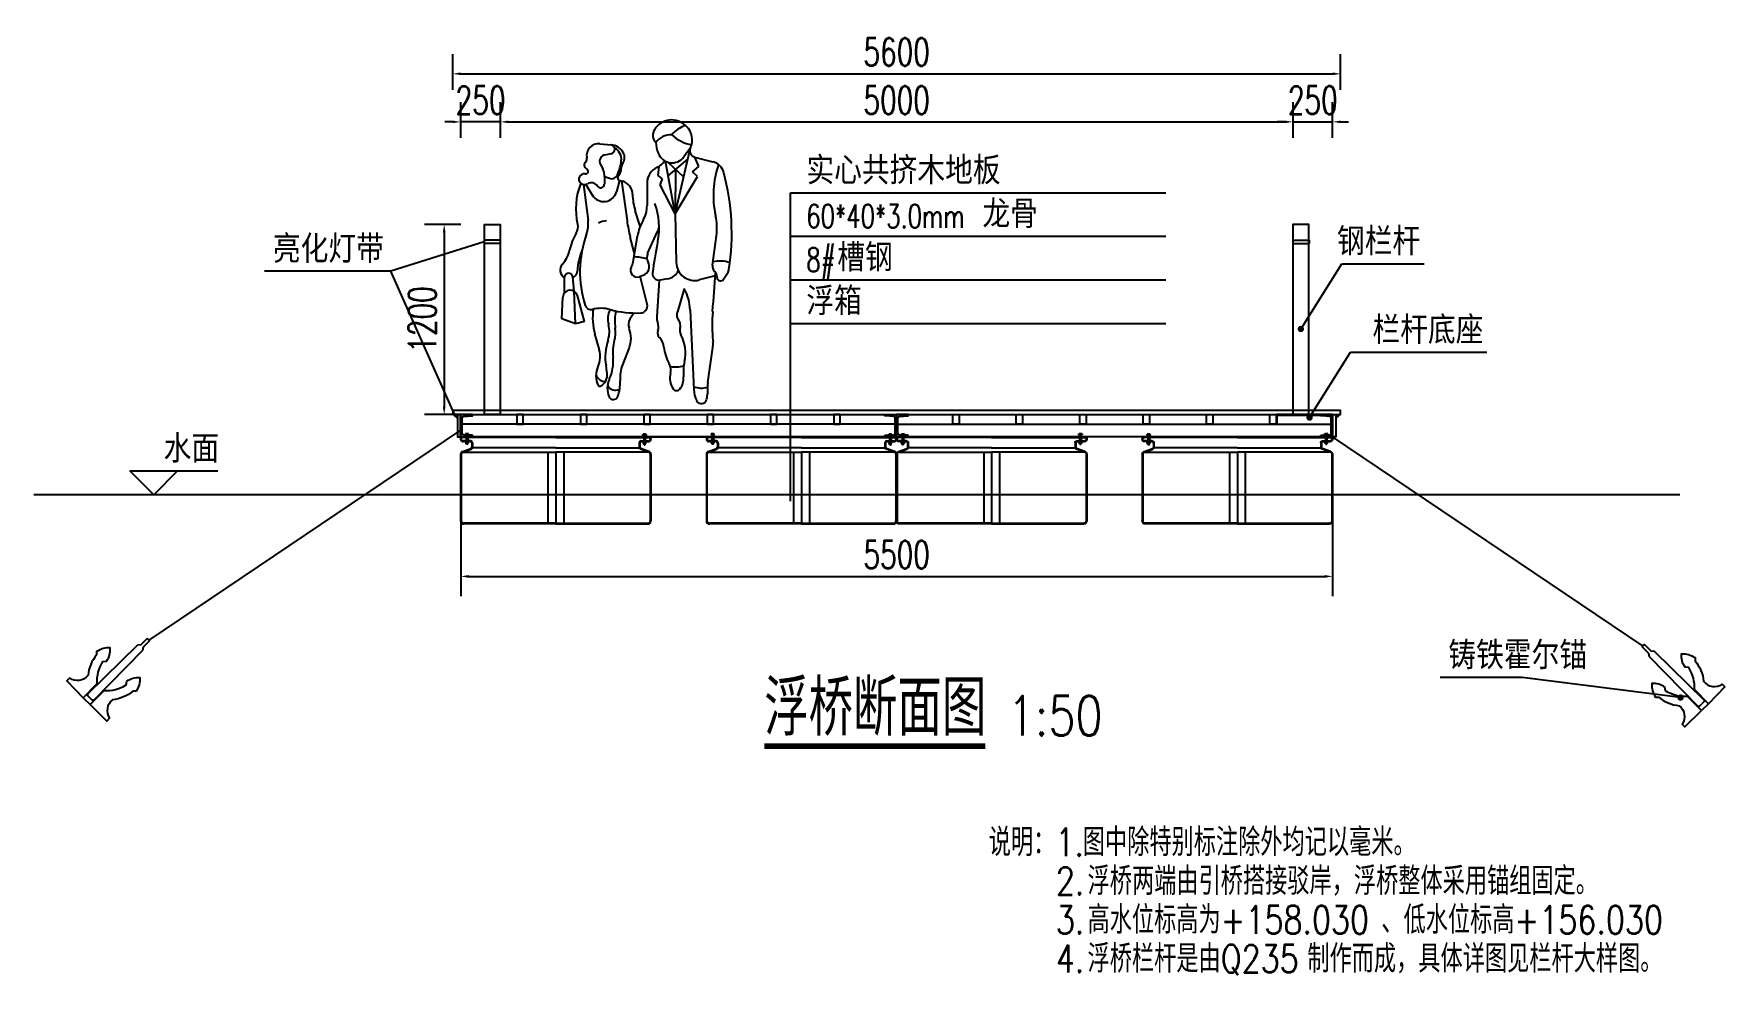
# Model space of a CAD drawing. Header units: millimetres. Extents: x -1471591 to 944464, y -468930 to 547002.
# Drawn here: x -842089 to -831420, y 156801 to 162742 of the extents above; entities that cross this region are included whole.
import ezdxf

# ---------------------------------------------------------------- set-up
doc = ezdxf.new("R2010")
doc.units = ezdxf.units.MM
doc.header["$LTSCALE"] = 10
doc.header["$PDMODE"] = 35
for name, color, linetype in [('DIM_ELEV', 3, 'Continuous'), ('DIM_LEAD', 3, 'Continuous'), ('DIM_SYMB', 3, 'Continuous'), ('L-WATER水景', 5, 'Continuous'), ('PUB_TEXT', 7, 'Continuous'), ('W-FLOAT_BOWL浮筒', 253, 'Continuous'), ('W-PLASTIC_RAILINGS塑木栏杆', 210, 'Continuous'), ('W-STEEL_FRAME钢架', 3, 'Continuous'), ('W-STEEL_KEEL钢龙骨', 5, 'Continuous'), ('W-WOOD_FLOOR木地板', 30, 'Continuous'), ('螺栓', 146, 'Continuous')]:
    doc.layers.add(name, color=color, linetype=linetype)
doc.styles.add('_TCH_DIM', font='SIMPLEX.shx', dxfattribs={"bigfont": 'hztxt.shx'})
doc.styles.add('ATTR', font='romans.shx', dxfattribs={"width": 0.8, "height": 0.7})
doc.styles.get("Standard").update_dxf_attribs({"font": 'simplex.shx', "width": 0.8, "bigfont": 'hztxt.shx'})
doc.styles.add('STANDARD_T3', font='simplex.shx', dxfattribs={"width": 0.7, "bigfont": 'hztxt.shx'})
doc.dimstyles.new('W&&50', dxfattribs={"dimtxt": 175, "dimasz": 50, "dimexe": 125, "dimexo": 150, "dimgap": 50, "dimtad": 1, "dimdec": 0, "dimzin": 0, "dimdsep": 46, "dimtxsty": 'STANDARD_T3', "dimcen": 0.09, "dimclrd": 1, "dimclre": 1, "dimclrt": 7, "dimazin": 2, "dimtfac": 1, "dimtdec": 0, "dimtix": 1, "dimtmove": 2, "dimatfit": 3, "dimfxl": 0, "dimtolj": 1, "dimtzin": 0, "dimarcsym": 0})

# ---------------------------------------------------------------- blocks, each defined once
blk = doc.blocks.new('*D20')
at = {"layer": 'Defpoints', "color": 0, "transparency": 16777216}
for p in [(-833846, 162489), (-839446, 160339), (-833846, 160339)]:
    blk.add_point(p, dxfattribs=at)
at = {"layer": 'W-PLASTIC_RAILINGS塑木栏杆', "color": 1, "lineweight": -2, "transparency": 16777216}
for p, q in [((-839446, 162389), (-839446, 162614)), ((-833846, 162389), (-833846, 162614)), ((-839396, 162489), (-833896, 162489))]:
    blk.add_line(p, q, dxfattribs=at)
at = {"layer": 'W-PLASTIC_RAILINGS塑木栏杆', "color": 1, "transparency": 16777216}
for points in [[(-839396, 162498), (-839396, 162481), (-839446, 162489)], [(-833896, 162498), (-833896, 162481), (-833846, 162489)]]:
    blk.add_solid(points, dxfattribs=at)
at = {"layer": 'W-PLASTIC_RAILINGS塑木栏杆', "color": 7, "transparency": 16777216, "insert": (-836646, 162627), "char_height": 175, "attachment_point": 5, "style": 'STANDARD_T3'}
blk.add_mtext('\\A1;5600', dxfattribs=at)
blk = doc.blocks.new('PR49')
for p, q in [((-336, 664), (-264, 656)), ((-301, 594), (-263, 601)), ((144, 217), (83, 552)), ((98, 546), (198, 452)), ((99, 460), (225, 566)), ((108, 620), (108, 620)), ((144, 217), (237, 620)), ((242, 638), (199, 580)), ((268, 579), (384, 548)), ((294, 519), (270, 578)), ((-332, 534), (-316, 501)), ((-305, 453), (-306, 407)), ((-305, 455), (-274, 444)), ((35, 462), (43, 519)), ((64, 440), (35, 462)), ((49, 401), (64, 440)), ((147, 500), (144, 217)), ((144, 217), (286, 455)), ((255, 484), (294, 519)), ((286, 455), (255, 484)), ((-439, 404), (-410, 176)), ((-425, 405), (-383, 335)), ((-210, 430), (-230, 357)), ((-208, 430), (-192, 425)), ((-198, 427), (-162, 174)), ((-35, 415), (-35, 270)), ((144, 217), (49, 401)), ((-78, 139), (-110, 236)), ((144, 217), (151, -92)), ((-115, -36), (-142, 69)), ((-124, -89), (-96, 76)), ((-31, -35), (32, 104)), ((382, -110), (406, 78)), ((-561, -287), (-560, -187)), ((-498, -275), (-508, -184)), ((-84, -182), (-60, -174)), ((-34, -358), (-79, -180)), ((42, -204), (27, -436)), ((95, -196), (48, -204)), ((399, -177), (297, -203)), ((452, -199), (477, -160)), ((-577, -451), (-570, -312)), ((-490, -483), (-498, -275)), ((-432, -468), (-478, -302)), ((202, -259), (158, -406)), ((-120, -414), (-145, -454)), ((239, -395), (262, -901)), ((-490, -483), (-577, -451)), ((-432, -468), (-490, -483)), ((-338, -649), (-367, -547)), ((-190, -743), (-149, -639)), ((352, -857), (384, -633))]:
    blk.add_line(p, q)
for centre, radius, start, end in [((122, 687), 128, 44.0652, 149.6605), ((252, 620), 164, 104.5278, 142.3965), ((259, 819), 62, 224.0652, 227.2955), ((138, 689), 115, 333.7022, 47.2955), ((-344, 589), 75.2, 83.6899, 192.5675), ((-268, 628), 28, 279.5645, 83.6899), ((-269, 564), 92.7, 25.3538, 87.5065), ((70, 717), 67.7, 149.6605, 223.0914), ((111, 613), 107, 83.7984, 147.4479), ((272, 692), 252, 184.6555, 200.4538), ((302, 918), 267, 227.8947, 258.5683), ((-407, 529), 27.5, 132.2027, 243.7817), ((-442, 568), 25, 312.2027, 12.5675), ((-294, 552), 42.6, 99.5645, 206.2318), ((-279, 565), 80.8, 353.6823, 61.5851), ((-511, 591), 314, 336.6577, 353.6823), ((-245, 575), 67, 321.7671, 25.3538), ((0, 593), 84.9, 291.7508, 333.652), ((124, 636), 93.8, 200.4538, 323.4399), ((279, 619), 41.9, 153.7022, 255.186), ((360, 455), 96.9, 15.2134, 75.1861), ((-434, 438), 34.8, 81.608, 302.5532), ((-426, 489), 16.4, 261.608, 63.7817), ((-408, 456), 103, 358.6484, 26.2318), ((-260, 482), 40.9, 250.6513, 336.6577), ((-203, 448), 19.4, 134.4068, 254.887), ((-256, 503), 56.9, 314.4068, 6.0349), ((-166, 512), 33.6, 141.7671, 186.0349), ((71, 415), 106, 111.7508, 179.9447), ((983, 335), 596, 160.857, 192.412), ((-961, 95), 1465, 350.9257, 15.2134), ((-50, 249), 438, 158.1997, 192.9045), ((-390, 370), 45.8, 31.4991, 122.5532), ((-311, 379), 83.6, 211.0972, 344.735), ((-331, 407), 24.3, 211.4991, 358.6484), ((-214, 341), 87.1, 0.5488, 75.1585), ((229, 345), 356, 180.5488, 197.9376), ((-223, 270), 188, 329.9585, 359.9447), ((-412, 130), 454, 348.7716, 19.7919), ((-550, 134), 75.9, 328.4972, 12.9045), ((-595, 153), 186, 340.1872, 7.1638), ((-298, 91), 81, 86.7645, 124.0677), ((819, 311), 991, 187.9737, 194.1746), ((198, 27), 298, 149.9584, 170.4643), ((-145, 183), 194, 335.8818, 345.625), ((33, 126), 377, 352.6343, 12.412), ((-203, -78), 331, 148.4972, 168.8363), ((247, -151), 709, 160.1872, 197.583), ((1942, -385), 1955, 167.6185, 173.3371), ((-330, 114), 371, 347.6185, 348.7716), ((-533, -141), 55.1, 137.1431, 241.2442), ((-708, 21), 183, 317.1431, 348.8363), ((-94, -165), 385, 157.3655, 176.8421), ((-243, -69), 121, 332.8936, 350.4643), ((-110, -265), 208, 68.8367, 92.4822), ((-79, -118), 58.6, 289.8502, 28.9638), ((26, -60), 61.5, 155.8818, 208.9638), ((268, -90), 117, 181.3615, 284.4306), ((430, -279), 196, 71.3422, 103.2095), ((-534, -187), 26, 6.4647, 179.4259), ((-533, -141), 55.1, 298.0249, 356.8421), ((-98, -143), 42.1, 152.8936, 289.8502), ((41, -163), 41.7, 173.3371, 278.8716), ((81, -106), 91.8, 278.8716, 335.5887), ((432, -116), 50.3, 172.6343, 223.0488), ((-9255, 433), 9673, 355.0369, 356.503), ((353, -190), 58.4, 2.1035, 43.0489), ((433, -187), 22.5, 182.1034, 327.9033), ((422, -125), 65.2, 327.9033, 350.9257), ((-523, -315), 46.9, 15.261, 176.8765), ((-70, -405), 309, 1.902, 28.2691), ((-392, -353), 38.6, 197.583, 283.766), ((-329, -609), 225, 74.7969, 103.766), ((-1, -444), 380, 171.7882, 195.6622), ((-148, -451), 136, 154.2789, 195.7186), ((-107, 210), 624, 254.7968, 272.9699), ((102, -467), 342, 168.8051, 187.1744), ((-77, -369), 44.4, 272.9699, 14.1746), ((220, -425), 65.5, 163.1817, 215.0522), ((1371, -489), 992, 175.037, 186.2271), ((-436, -532), 162, 340.5028, 15.7186), ((-448, -537), 212, 345.8671, 7.1745), ((-90, -487), 63.9, 148.4244, 202.0211), ((-309, -576), 172, 338.4745, 22.0211), ((120, -442), 92.9, 176.315, 200.2948), ((73, -541), 41.3, 162.1957, 223.8974), ((-44, -503), 81.9, 342.1957, 20.2948), ((124, -493), 52.9, 346.1648, 35.0522), ((240, -521), 66.8, 166.1648, 207.7697), ((20, -693), 321, 160.5028, 190.2916), ((63, -665), 316, 165.867, 185.8852), ((-32, -642), 105, 5.8865, 43.8974), ((339, -604), 268, 185.8865, 209.7457), ((-42, -670), 252, 347.8867, 27.7697), ((240, -613), 145, 351.8658, 6.2271), ((-487, -690), 154, 335.5877, 15.6622), ((-1205, -916), 924, 7.4342, 10.2917), ((-507, -724), 257, 334.5018, 5.8852), ((33, -831), 240, 158.4745, 183.5381), ((37, -776), 79.6, 344.9715, 29.7457), ((147, -559), 198, 260.3463, 285.4326), ((542, -795), 346, 167.8867, 184.1323), ((-217, -813), 143, 155.5877, 205.9534), ((-284, -767), 87.5, 210.8432, 258.2488), ((-370, -807), 81.8, 297.4012, 7.4342), ((-153, -893), 135, 154.5018, 203.5806), ((-446, -860), 240, 339.1792, 3.5381), ((230, -828), 120, 164.9715, 214.633), ((84, -828), 114, 322.4055, 4.1323), ((444, -870), 93.5, 171.8658, 185.4856), ((-337, -871), 9.31, 205.9534, 297.4012), ((-235, -849), 56.8, 205.4056, 296.7841), ((-249, -935), 29.5, 203.5806, 339.1792), ((153, -881), 26.4, 214.633, 322.4055), ((312, -766), 126, 246.2224, 288.2358), ((435, -893), 173, 182.6261, 207.1679), ((311, -957), 34.1, 207.1679, 345.4585), ((104, -903), 248, 345.4585, 5.4856)]:
    blk.add_arc(centre, radius, start, end)
at = {"style": 'ATTR', "width": 0.8, "flags": 9}
blk.add_attdef('ESTCODE', (-100, -946), '', height=18.2, dxfattribs=at)
blk = doc.blocks.new('*D21')
at = {"layer": 'Defpoints', "color": 0, "transparency": 16777216}
for p in [(-834146, 162186), (-839146, 161539), (-834146, 161539)]:
    blk.add_point(p, dxfattribs=at)
at = {"layer": 'W-PLASTIC_RAILINGS塑木栏杆', "color": 1, "lineweight": -2, "transparency": 16777216}
for p, q in [((-839146, 162086), (-839146, 162311)), ((-834146, 162086), (-834146, 162311)), ((-839096, 162186), (-834196, 162186))]:
    blk.add_line(p, q, dxfattribs=at)
at = {"layer": 'W-PLASTIC_RAILINGS塑木栏杆', "color": 1, "transparency": 16777216}
for points in [[(-839096, 162194), (-839096, 162178), (-839146, 162186)], [(-834196, 162194), (-834196, 162178), (-834146, 162186)]]:
    blk.add_solid(points, dxfattribs=at)
at = {"layer": 'W-PLASTIC_RAILINGS塑木栏杆', "color": 7, "transparency": 16777216, "insert": (-836646, 162323), "char_height": 175, "attachment_point": 5, "style": 'STANDARD_T3'}
blk.add_mtext('\\A1;5000', dxfattribs=at)
blk = doc.blocks.new('*D22')
at = {"layer": 'Defpoints', "color": 0, "transparency": 16777216}
for p in [(-839396, 162186), (-839146, 161539), (-839396, 160339)]:
    blk.add_point(p, dxfattribs=at)
at = {"layer": 'W-PLASTIC_RAILINGS塑木栏杆', "color": 1, "lineweight": -2, "transparency": 16777216}
for p, q in [((-839396, 162086), (-839396, 162311)), ((-839146, 162086), (-839146, 162311)), ((-839446, 162186), (-839496, 162186)), ((-839146, 162186), (-839396, 162186)), ((-839096, 162186), (-839046, 162186))]:
    blk.add_line(p, q, dxfattribs=at)
at = {"layer": 'W-PLASTIC_RAILINGS塑木栏杆', "color": 1, "transparency": 16777216}
for points in [[(-839446, 162194), (-839446, 162178), (-839396, 162186)], [(-839096, 162194), (-839096, 162178), (-839146, 162186)]]:
    blk.add_solid(points, dxfattribs=at)
at = {"layer": 'W-PLASTIC_RAILINGS塑木栏杆', "color": 7, "transparency": 16777216, "insert": (-839271, 162323), "char_height": 175, "attachment_point": 5, "style": 'STANDARD_T3'}
blk.add_mtext('\\A1;250', dxfattribs=at)
blk = doc.blocks.new('*D23')
at = {"layer": 'Defpoints', "color": 0, "transparency": 16777216}
for p in [(-833896, 162186), (-834146, 161539), (-833896, 160199)]:
    blk.add_point(p, dxfattribs=at)
at = {"layer": 'W-PLASTIC_RAILINGS塑木栏杆', "color": 1, "lineweight": -2, "transparency": 16777216}
for p, q in [((-834146, 162086), (-834146, 162311)), ((-833896, 162086), (-833896, 162311)), ((-834196, 162186), (-834246, 162186)), ((-834146, 162186), (-833896, 162186)), ((-833846, 162186), (-833796, 162186))]:
    blk.add_line(p, q, dxfattribs=at)
at = {"layer": 'W-PLASTIC_RAILINGS塑木栏杆', "color": 1, "transparency": 16777216}
for points in [[(-834196, 162194), (-834196, 162178), (-834146, 162186)], [(-833846, 162194), (-833846, 162178), (-833896, 162186)]]:
    blk.add_solid(points, dxfattribs=at)
at = {"layer": 'W-PLASTIC_RAILINGS塑木栏杆', "color": 7, "transparency": 16777216, "insert": (-834021, 162323), "char_height": 175, "attachment_point": 5, "style": 'STANDARD_T3'}
blk.add_mtext('\\A1;250', dxfattribs=at)
blk = doc.blocks.new('*D24')
at = {"layer": 'Defpoints', "color": 0, "transparency": 16777216}
for p in [(-839396, 160199), (-833896, 160199), (-833896, 159318)]:
    blk.add_point(p, dxfattribs=at)
at = {"layer": 'W-STEEL_FRAME钢架', "color": 1, "lineweight": -2, "transparency": 16777216}
for p, q in [((-839396, 160049), (-839396, 159193)), ((-833896, 160049), (-833896, 159193)), ((-839346, 159318), (-833946, 159318))]:
    blk.add_line(p, q, dxfattribs=at)
at = {"layer": 'W-STEEL_FRAME钢架', "color": 1, "transparency": 16777216}
for points in [[(-839346, 159326), (-839346, 159309), (-839396, 159318)], [(-833946, 159326), (-833946, 159309), (-833896, 159318)]]:
    blk.add_solid(points, dxfattribs=at)
at = {"layer": 'W-STEEL_FRAME钢架', "color": 7, "transparency": 16777216, "insert": (-836646, 159455), "char_height": 175, "attachment_point": 5, "style": 'STANDARD_T3'}
blk.add_mtext('\\A1;5500', dxfattribs=at)
blk = doc.blocks.new('*U16')
at = {"layer": 'W-STEEL_KEEL钢龙骨'}
blk.add_lwpolyline([(-20, -30), (20, -30), (20, 30), (-20, 30)], close=True, dxfattribs=at)
blk = doc.blocks.new('*U17')
at = {"layer": 'W-STEEL_FRAME钢架', "color": 0, "linetype": 'ByBlock', "lineweight": -2}
for p in [(0, 0), (400, 0), (800, 0), (1200, 0), (1600, 0), (2000, 0)]:
    blk.add_blockref('*U16', p, dxfattribs=at)
blk = doc.blocks.new('*U18')
at = {"layer": 'W-STEEL_KEEL钢龙骨'}
blk.add_lwpolyline([(-20, -30), (20, -30), (20, 30), (-20, 30)], close=True, dxfattribs=at)
blk = doc.blocks.new('*U19')
at = {"layer": 'W-STEEL_FRAME钢架', "color": 0, "linetype": 'ByBlock', "lineweight": -2}
for p in [(0, 0), (400, 0), (800, 0), (1200, 0), (1600, 0), (2000, 0)]:
    blk.add_blockref('*U18', p, dxfattribs=at)
blk = doc.blocks.new('*D73')
at = {"color": 1, "lineweight": -2, "transparency": 16777216}
for p, q in [((-839396, 161539), (-839625, 161539)), ((-839500, 161489), (-839500, 160389)), ((-839396, 160339), (-839625, 160339))]:
    blk.add_line(p, q, dxfattribs=at)
at = {"color": 1, "transparency": 16777216}
for points in [[(-839509, 161489), (-839492, 161489), (-839500, 161539)], [(-839509, 160389), (-839492, 160389), (-839500, 160339)]]:
    blk.add_solid(points, dxfattribs=at)
at = {"layer": 'Defpoints', "color": 0, "transparency": 16777216}
for p in [(-839246, 161539), (-839500, 160339), (-839246, 160339)]:
    blk.add_point(p, dxfattribs=at)
at = {"color": 7, "transparency": 16777216, "insert": (-839638, 160939), "char_height": 175, "attachment_point": 5, "rotation": 90, "style": 'STANDARD_T3'}
blk.add_mtext('\\A1;1200', dxfattribs=at)
blk = doc.blocks.new('螺栓')
at = {"layer": '螺栓'}
for p, q in [((-10, 56), (-9, 57)), ((-10, 56), (-10, 50)), ((9, 57), (-9, 57)), ((10, 56), (9, 57)), ((10, 51), (10, 56)), ((-3, -9), (-5, -7))]:
    blk.add_line(p, q, dxfattribs=at)
for points in [[(-10, 51), (10, 51), (10, 50), (-10, 50)], [(10, 8), (-10, 8)], [(-10, 6), (-10, 8)], [(10, 6), (-10, 6)], [(8, 51), (-8, 51)], [(8, 6), (8, 0), (-8, 0), (-8, 6)], [(-7, 57), (7, 57)], [(-5, 57), (-5, 51)], [(-5, 51), (-5, 8)], [(-5, 0), (-5, 6)], [(-5, -7), (-5, 0)], [(-3, 51), (-3, 8)], [(-3, -9), (-3, 0)], [(3, 51), (3, 8)], [(3, -9), (3, 0)], [(5, 51), (5, 57)], [(5, 51), (5, 8)], [(5, 6), (5, 0)], [(5, -7), (5, 0)], [(10, 8), (10, 6)], [(3, -9), (-3, -9)], [(3, -9), (5, -7)]]:
    blk.add_lwpolyline(points, dxfattribs=at)
for points in [[(-7, 57), (-7, 57), (-6, 57), (-5, 57)], [(-5, 57), (-2, 56), (2, 56), (5, 57)], [(5, 57), (6, 57), (7, 57), (7, 57)]]:
    blk.add_open_spline(points, degree=3, dxfattribs=at)
blk = doc.blocks.new('*U803')
at = {"layer": 'W-FLOAT_BOWL浮筒'}
for p, q in [((-600, 265), (-600, 250)), ((0, 265), (-600, 265)), ((0, 261), (-586, 261)), ((-538, 239), (-586, 239)), ((-538, 235), (-585, 235)), ((-530, 227), (-530, 199)), ((-526, 227), (-526, 199)), ((0, 265), (600, 265)), ((0, 261), (586, 261)), ((526, 227), (526, 199)), ((530, 227), (530, 199)), ((538, 239), (586, 239)), ((538, 235), (585, 235)), ((600, 265), (600, 250)), ((-600, 154), (-600, -266)), ((-596, 155), (-596, -266)), ((-591, 167), (0, 167)), ((-587, 173), (-535, 191)), ((-586, 169), (-534, 187)), ((0, 196), (-526, 196)), ((-50, 167), (-50, -281)), ((0, 196), (526, 196)), ((591, 167), (0, 167)), ((0, 167), (0, -281)), ((0, 167), (0, -281)), ((50, 167), (50, -281)), ((586, 169), (534, 187)), ((587, 173), (535, 191)), ((596, 155), (596, -266)), ((600, 154), (600, -266)), ((0, -281), (-581, -281)), ((0, -285), (-581, -285)), ((0, -281), (581, -281)), ((0, -285), (581, -285))]:
    blk.add_line(p, q, dxfattribs=at)
for points in [[(-600, 265), (-530, 265)], [(-600, 265), (-530, 265)], [(600, 265), (530, 265)], [(600, 265), (530, 265)]]:
    blk.add_lwpolyline(points, dxfattribs=at)
for centre, radius, start, end in [((-585, 250), 15, 180, 270), ((-586, 250), 11, 90, 270), ((-538, 227), 12, 0, 90), ((-538, 227), 8, 0, 90), ((538, 227), 12, 90, 180), ((538, 227), 8, 90, 180), ((585, 250), 15, 270, 0), ((586, 250), 11, 270, 90), ((-580, 154), 20, 109.1798, 180), ((-581, 155), 15, 109.1798, 180), ((-538, 199), 8, 289.1798, 0), ((-538, 199), 12, 289.1798, 0), ((538, 199), 12, 180, 250.8202), ((538, 199), 8, 180, 250.8202), ((581, 155), 15, 0, 70.8202), ((580, 154), 20, 0, 70.8202), ((-581, -266), 19, 180, 270), ((-581, -266), 15, 180, 270), ((581, -266), 15, 270, 0), ((581, -266), 19, 270, 0)]:
    blk.add_arc(centre, radius, start, end, dxfattribs=at)
blk.add_blockref('螺栓', (-560, 227))
at = {"xscale": -1}
blk.add_blockref('螺栓', (560, 224), dxfattribs=at)
blk = doc.blocks.new('*U804')
at = {"color": 0, "linetype": 'ByBlock', "lineweight": -2}
for p in [(0, 0), (1550, 0)]:
    blk.add_blockref('*U803', p, dxfattribs=at)
blk = doc.blocks.new('*U805')
at = {"layer": 'W-FLOAT_BOWL浮筒'}
for p, q in [((-600, 265), (-600, 250)), ((0, 265), (-600, 265)), ((0, 261), (-586, 261)), ((-538, 239), (-586, 239)), ((-538, 235), (-585, 235)), ((-530, 227), (-530, 199)), ((-526, 227), (-526, 199)), ((0, 265), (600, 265)), ((0, 261), (586, 261)), ((526, 227), (526, 199)), ((530, 227), (530, 199)), ((538, 239), (586, 239)), ((538, 235), (585, 235)), ((600, 265), (600, 250)), ((-600, 154), (-600, -266)), ((-596, 155), (-596, -266)), ((-591, 167), (0, 167)), ((-587, 173), (-535, 191)), ((-586, 169), (-534, 187)), ((0, 196), (-526, 196)), ((-50, 167), (-50, -281)), ((0, 196), (526, 196)), ((591, 167), (0, 167)), ((0, 167), (0, -281)), ((0, 167), (0, -281)), ((50, 167), (50, -281)), ((586, 169), (534, 187)), ((587, 173), (535, 191)), ((596, 155), (596, -266)), ((600, 154), (600, -266)), ((0, -281), (-581, -281)), ((0, -285), (-581, -285)), ((0, -281), (581, -281)), ((0, -285), (581, -285))]:
    blk.add_line(p, q, dxfattribs=at)
for points in [[(-600, 265), (-530, 265)], [(-600, 265), (-530, 265)], [(600, 265), (530, 265)], [(600, 265), (530, 265)]]:
    blk.add_lwpolyline(points, dxfattribs=at)
for centre, radius, start, end in [((-585, 250), 15, 180, 270), ((-586, 250), 11, 90, 270), ((-538, 227), 12, 0, 90), ((-538, 227), 8, 0, 90), ((538, 227), 12, 90, 180), ((538, 227), 8, 90, 180), ((585, 250), 15, 270, 0), ((586, 250), 11, 270, 90), ((-580, 154), 20, 109.1798, 180), ((-581, 155), 15, 109.1798, 180), ((-538, 199), 8, 289.1798, 0), ((-538, 199), 12, 289.1798, 0), ((538, 199), 12, 180, 250.8202), ((538, 199), 8, 180, 250.8202), ((581, 155), 15, 0, 70.8202), ((580, 154), 20, 0, 70.8202), ((-581, -266), 19, 180, 270), ((-581, -266), 15, 180, 270), ((581, -266), 15, 270, 0), ((581, -266), 19, 270, 0)]:
    blk.add_arc(centre, radius, start, end, dxfattribs=at)
blk.add_blockref('螺栓', (-560, 227))
at = {"xscale": -1}
blk.add_blockref('螺栓', (560, 224), dxfattribs=at)
blk = doc.blocks.new('*U806')
at = {"color": 0, "linetype": 'ByBlock', "lineweight": -2}
for p in [(0, 0), (1550, 0)]:
    blk.add_blockref('*U805', p, dxfattribs=at)
blk = doc.blocks.new('$matou$00000106')
blk.add_line((-31, -275, 0), (31, -275, 0))
at = {"elevation": 0}
for points in [[(1, 275), (-10, 275), (-10, 219), (-23, 201), (-27, -239), (-21, -245), (0, -245)], [(0, 275), (11, 275), (11, 219), (24, 201), (28, -239), (21, -245), (0, -245)]]:
    blk.add_lwpolyline(points, dxfattribs=at)
for points in [[(-31, -275), (-31, -149, -0.158691), (-104, -26), (-90, -7, 0.186687), (-133, 68, 0.169045), (-176, -9), (-162, -23, 0.1524), (-109, -153, -0.391481), (-179, -249), (-179, -273), (-31, -275)], [(31, -275), (31, -149, 0.158691), (104, -26), (90, -7, -0.186687), (133, 68, -0.169045), (176, -9), (162, -23, -0.1524), (109, -153, 0.391481), (179, -249), (179, -273), (31, -275)]]:
    blk.add_lwpolyline(points, format="xyb", dxfattribs=at)

msp = doc.modelspace()

# ---------------------------------------------------------------- linework, layer by layer
for points in [[(-839246.5, 161438.7), (-839248.9, 161438.7), (-839248.9, 161418.7), (-839246.5, 161418.7)], [(-834046.5, 161438.7), (-834044, 161438.7), (-834044, 161418.7), (-834046.5, 161418.7)]]:
    msp.add_lwpolyline(points, close=True)
at = {"layer": 'DIM_ELEV'}
for p, q in [((-841332.2, 159833.1), (-841482.2, 159983.1)), ((-841482.2, 159983.1), (-840927.1, 159983.1)), ((-841332.2, 159833.1), (-841182.2, 159983.1))]:
    msp.add_line(p, q, dxfattribs=at)
at = {"layer": 'DIM_LEAD'}
for p, q in [((-839247.7, 161428.7), (-839837.6, 161243.5)), ((-839837.6, 161243.5), (-840633.2, 161243.5)), ((-839429.2, 160326.3), (-839837.6, 161243.5)), ((-834096.5, 160878.9), (-833837.4, 161290.8)), ((-833837.4, 161290.8), (-833318.4, 161290.8)), ((-834041.6, 160320.3), (-833782.5, 160732.2)), ((-833782.5, 160732.2), (-832922.7, 160732.2)), ((-832699.5, 158679.5), (-833218.5, 158679.5)), ((-831701.4, 158553.2), (-832699.5, 158679.5))]:
    msp.add_line(p, q, dxfattribs=at)
at = {"layer": 'DIM_LEAD', "const_width": 20}
for points in [[(-834101.8, 160870.5, 1), (-834091.2, 160887.4, 1)], [(-834046.9, 160311.8, 1), (-834036.2, 160328.8, 1)], [(-831691.5, 158552, 1), (-831711.3, 158554.5, 1)]]:
    msp.add_lwpolyline(points, format="xyb", close=True, dxfattribs=at)
at = {"layer": 'DIM_SYMB'}
for p, q in [((-837315.3, 160914.5), (-837315.3, 161738.8)), ((-837315.3, 161738.8), (-834948.7, 161738.8)), ((-837315.3, 161464), (-834948.7, 161464)), ((-837315.3, 161189.3), (-834948.7, 161189.3)), ((-837315.3, 159791.5), (-837315.3, 160914.5)), ((-837315.3, 160914.5), (-834948.7, 160914.5))]:
    msp.add_line(p, q, dxfattribs=at)
at = {"layer": 'DIM_SYMB', "const_width": 35}
msp.add_lwpolyline([(-837481.2, 158246), (-836086.2, 158246)], dxfattribs=at)
at = {"layer": 'L-WATER水景'}
msp.add_line((-831705.8, 159833.1), (-842088.8, 159833.1), dxfattribs=at)
at = {"layer": 'W-PLASTIC_RAILINGS塑木栏杆'}
for p, q in [((-839146.5, 161438.7), (-839246.5, 161438.7)), ((-834146.5, 161438.7), (-834046.5, 161438.7)), ((-839146.5, 161418.7), (-839246.5, 161418.7)), ((-834146.5, 161418.7), (-834046.5, 161418.7)), ((-839396.6, 160241), (-841363.4, 158915.5, 0)), ((-833906.1, 160203.2), (-831939.2, 158877.7, 0))]:
    msp.add_line(p, q, dxfattribs=at)
for points in [[(-839146.5, 160339.1), (-839246.5, 160339.1), (-839246.5, 161538.7), (-839146.5, 161538.7)], [(-834146.5, 160339.1), (-834046.5, 160339.1), (-834046.5, 161538.7), (-834146.5, 161538.7)], [(-839041.4, 160279.1), (-839396.5, 160279.1), (-839396.5, 160339.1), (-839041.4, 160339.1)], [(-834251.6, 160285), (-834245.4, 160284.9), (-834246.3, 160334.1), (-833901.9, 160334.3), (-833901.8, 160283.7), (-833896.5, 160283.7), (-833896.5, 160339.1), (-834251.6, 160339.1)]]:
    msp.add_lwpolyline(points, close=True, dxfattribs=at)
at = {"layer": 'W-STEEL_FRAME钢架'}
msp.add_lwpolyline([(-839396.5, 160339.1), (-833896.5, 160339.1), (-833896.5, 160199.1), (-839396.5, 160199.1)], close=True, dxfattribs=at)
for points in [[(-839321.2, 160339.1), (-839396.5, 160339.1), (-839396.5, 160199.1), (-839321.2, 160199.1), (-839321.2, 160202.9, 0.3988949), (-839326.2, 160208.1), (-839379.4, 160210.9, -0.3988949), (-839387.7, 160219.7), (-839387.7, 160318.5, -0.3988949), (-839379.4, 160327.3), (-839326.2, 160330.1, 0.3988949), (-839321.2, 160335.3)], [(-836721.7, 160339.1), (-836646.5, 160339.1), (-836646.5, 160199.1), (-836721.7, 160199.1), (-836721.7, 160202.9, -0.3988949), (-836716.8, 160208.1), (-836663.5, 160210.9, 0.3988949), (-836655.2, 160219.7), (-836655.2, 160318.5, 0.3988949), (-836663.5, 160327.3), (-836716.8, 160330.1, -0.3988949), (-836721.7, 160335.3)], [(-836571.2, 160339.1), (-836646.5, 160339.1), (-836646.5, 160199.1), (-836571.2, 160199.1), (-836571.2, 160202.9, 0.3988949), (-836576.2, 160208.1), (-836629.4, 160210.9, -0.3988949), (-836637.7, 160219.7), (-836637.7, 160318.5, -0.3988949), (-836629.4, 160327.3), (-836576.2, 160330.1, 0.3988949), (-836571.2, 160335.3)], [(-833971.7, 160339.1), (-833896.5, 160339.1), (-833896.5, 160199.1), (-833971.7, 160199.1), (-833971.7, 160202.9, -0.3988949), (-833966.8, 160208.1), (-833913.5, 160210.9, 0.3988949), (-833905.2, 160219.7), (-833905.2, 160318.5, 0.3988949), (-833913.5, 160327.3), (-833966.8, 160330.1, -0.3988949), (-833971.7, 160335.3)]]:
    msp.add_lwpolyline(points, format="xyb", close=True, dxfattribs=at)
at = {"layer": 'W-STEEL_FRAME钢架', "color": 1}
for points in [[(-839396.4, 160199.1), (-836646.5, 160199.1), (-836646.5, 160279.1), (-839396.4, 160279.1)], [(-833896.6, 160199.1), (-836646.5, 160199.1), (-836646.5, 160279.1), (-833896.6, 160279.1)]]:
    msp.add_lwpolyline(points, close=True, dxfattribs=at)
at = {"layer": 'W-WOOD_FLOOR木地板'}
for points in [[(-839446.5, 160339.1), (-833846.4, 160339.1), (-833846.4, 160364.1), (-839446.5, 160364.1)], [(-839396.5, 160339.1), (-839416.5, 160339.1), (-839416.5, 160199.1), (-839396.5, 160199.1)], [(-833896.5, 160339.1), (-833876.5, 160339.1), (-833876.5, 160199.1), (-833896.5, 160199.1)]]:
    msp.add_lwpolyline(points, close=True, dxfattribs=at)
for centre, start, end in [((-839416.5, 160339.1), 180, 270), ((-833876.5, 160339.1), 270, 0)]:
    msp.add_arc(centre, 18, start, end, dxfattribs=at)

# ---------------------------------------------------------------- block references
at = {"linetype": 'Continuous', "xscale": 0.9913849630885373, "yscale": 0.9913849630885373, "zscale": 0.9913849630885373}
msp.add_blockref('PR49', (-838186, 161390.1), dxfattribs=at)
msp.add_blockref('*U804', (-838796.5, 159933.7))
at = {"xscale": -1}
msp.add_blockref('*U806', (-834496.9, 159933.7), dxfattribs=at)
at = {"layer": 'W-PLASTIC_RAILINGS塑木栏杆', "rotation": 315}
msp.add_blockref('$matou$00000106', (-841561.6, 158724.8), dxfattribs=at)
at = {"layer": 'W-PLASTIC_RAILINGS塑木栏杆', "yscale": -1, "rotation": 225}
msp.add_blockref('$matou$00000106', (-831741, 158687), dxfattribs=at)
at = {"layer": 'W-STEEL_FRAME钢架'}
msp.add_blockref('*U17', (-839021.4, 160309.1), dxfattribs=at)
at = {"layer": 'W-STEEL_FRAME钢架', "xscale": -1}
msp.add_blockref('*U19', (-834271.6, 160309.1), dxfattribs=at)

# ---------------------------------------------------------------- texts
at = {"layer": 'PUB_TEXT', "color": 7, "style": '_TCH_DIM'}
for s, p in [('实心共挤木地板', (-837215.5, 161791.3)), ('龙骨', (-836105.5, 161516.5)), ('钢栏杆', (-833868.3, 161343.3)), ('亮化灯带', (-840580.7, 161296)), ('槽钢', (-837020.5, 161241.8)), ('浮箱', (-837215.5, 160967)), ('栏杆底座', (-833644.8, 160784.7)), ('水面', (-841270, 160035.6)), ('铸铁霍尔锚', (-833166, 158732))]:
    msp.add_text(s, height=175, dxfattribs=at).set_placement(p)
at = {"layer": 'PUB_TEXT', "color": 7, "style": '_TCH_DIM', "width": 0.705882}
for s, p in [('60*40*3.0mm', (-837215.5, 161516.5)), ('8#', (-837215.5, 161241.8))]:
    msp.add_text(s, height=148.75, dxfattribs=at).set_placement(p)
at = {"layer": 'PUB_TEXT', "color": 7, "width": 0.8}
for s, height, p in [('浮桥断面图', 350, (-837481.2, 158313.2)), ('1:50', 250, (-835946.2, 158313.2))]:
    msp.add_text(s, height=height, dxfattribs=at).set_placement(p)
at = {"layer": 'PUB_TEXT', "width": 0.8}
for s, p in [('说明：', (-836065.4, 157552.9)), ('1.', (-835645.4, 157552.9)), ('图中除特别标注除外均记以毫米。', (-835472, 157552.9)), ('2.', (-835642, 157307.9)), ('浮桥两端由引桥搭接驳岸，浮桥整体采用锚组固定。', (-835442, 157307.9)), ('3.', (-835642, 157062.9)), ('高水位标高为', (-835442, 157062.9)), ('+158.030', (-834602, 157062.9)), ('、低水位标高', (-833588.7, 157062.9)), ('+156.030', (-832748.7, 157062.9)), ('4.', (-835642, 156817.9)), ('浮桥栏杆是由', (-835442, 156817.9)), ('Q235', (-834602, 156817.9)), ('制作而成，具体详图见栏杆大样图。', (-834055.4, 156817.9))]:
    msp.add_text(s, height=175, dxfattribs=at).set_placement(p)

# ---------------------------------------------------------------- dimensions: what is measured, and where the dimension line sits
dim = msp.add_linear_dim(base=(-839500.2, 160339.1), p1=(-839246.5, 161538.7), p2=(-839246.5, 160339.1), angle=90, dimstyle='W&&50')
dim.commit()
dim.dimension.update_dxf_attribs({"geometry": '*D73', "text_midpoint": (-839637.7, 160938.9)})
at = {"layer": 'W-PLASTIC_RAILINGS塑木栏杆'}
for base, p1, p2, picture, middle in [((-833846.4, 162489.3), (-839446.5, 160339.1), (-833846.4, 160339.1), '*D20', (-836646.5, 162626.8)), ((-839396.5, 162185.9), (-839146.5, 161538.7), (-839396.5, 160339.1), '*D22', (-839271.5, 162323.4)), ((-834146.5, 162185.9), (-839146.5, 161538.7), (-834146.5, 161538.7), '*D21', (-836646.5, 162323.4)), ((-833896.5, 162185.9), (-834146.5, 161538.7), (-833896.5, 160199.1), '*D23', (-834021.5, 162323.4))]:
    dim = msp.add_linear_dim(base=base, p1=p1, p2=p2, dimstyle='W&&50', override={"dimfxlon": 1}, dxfattribs=at)
    dim.commit()
    dim.dimension.update_dxf_attribs({"geometry": picture, "text_midpoint": middle})
at = {"layer": 'W-STEEL_FRAME钢架'}
dim = msp.add_linear_dim(base=(-833896.5, 159317.6), p1=(-839396.5, 160199.1), p2=(-833896.5, 160199.1), dimstyle='W&&50', dxfattribs=at)
dim.commit()
dim.dimension.update_dxf_attribs({"geometry": '*D24', "text_midpoint": (-836646.5, 159455.1)})

doc.saveas('drawing.dxf')
